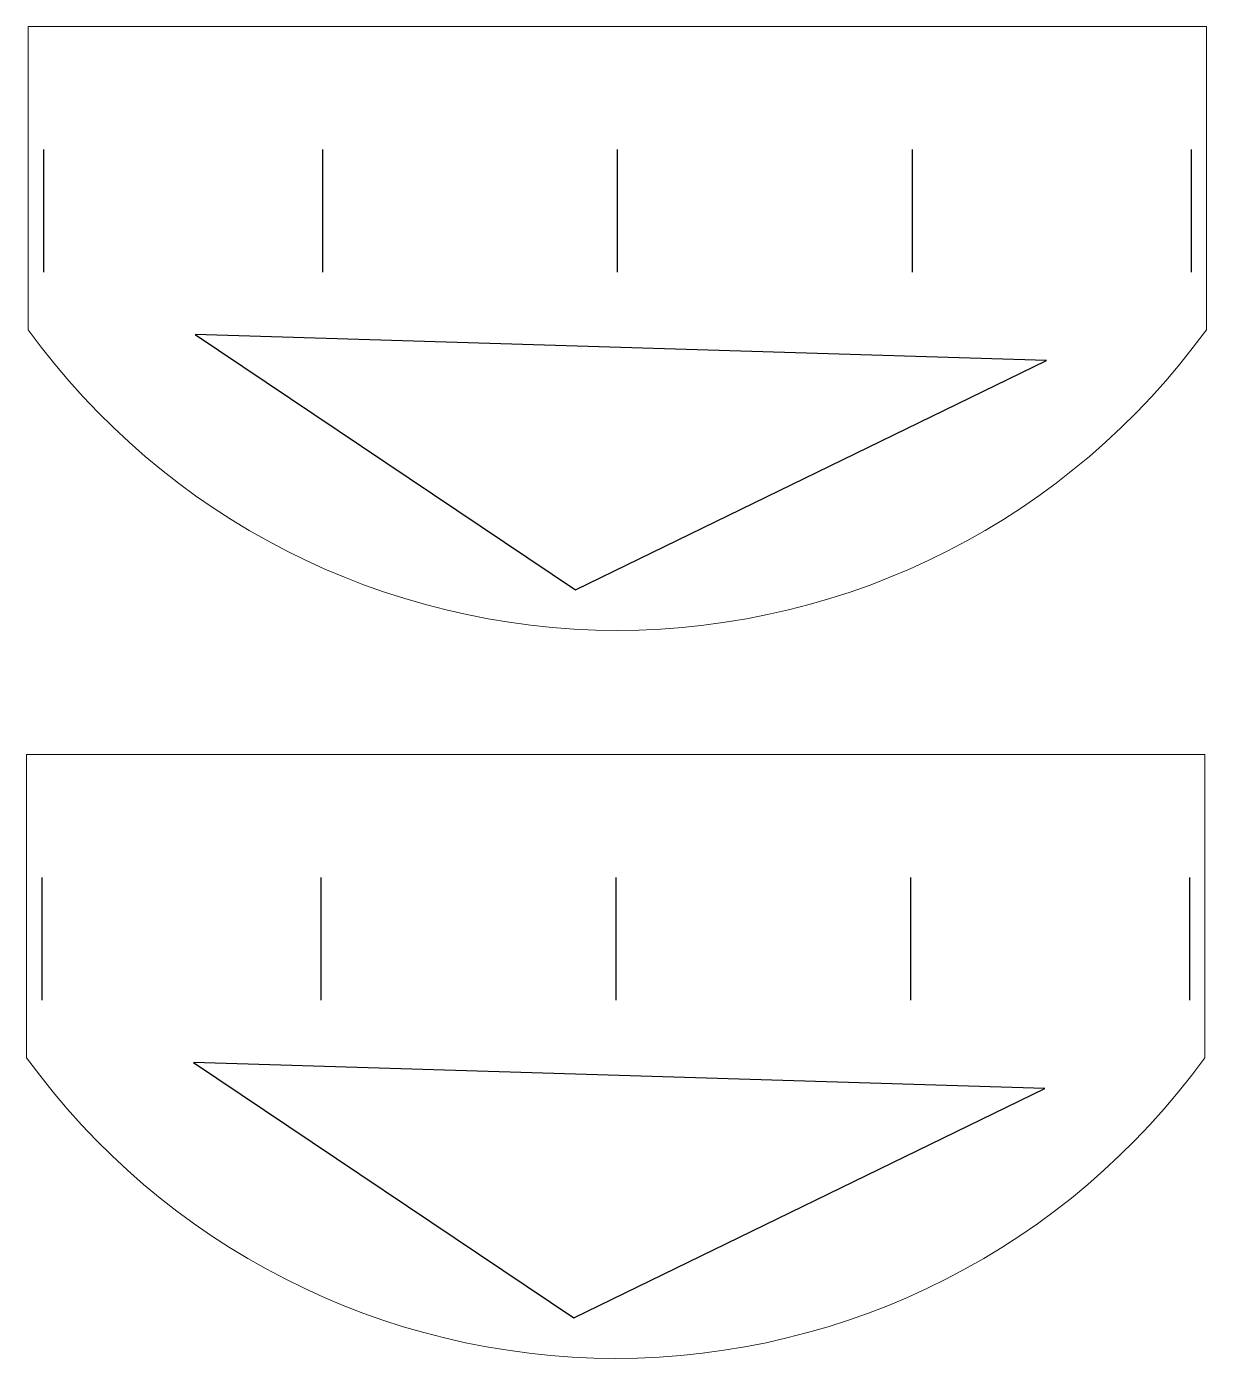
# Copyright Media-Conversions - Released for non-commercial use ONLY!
# Model space of a CAD drawing. Header units: inches. Extents: x 23.22 to 28.02, y 4.91 to 10.33.
import ezdxf

# ---------------------------------------------------------------- set-up
doc = ezdxf.new("R2010")
doc.units = ezdxf.units.IN
doc.header["$MEASUREMENT"] = 0
doc.layers.add('VISIBLE', color=7, linetype='Continuous', lineweight=0)

msp = doc.modelspace()

# ---------------------------------------------------------------- linework, layer by layer
for p, q in [((23.291, 9.8273), (23.291, 9.3273)), ((24.426, 9.8273), (24.426, 9.3273)), ((25.626, 9.8273), (25.626, 9.3273)), ((26.826, 9.8273), (26.826, 9.3273)), ((27.961, 9.8273), (27.961, 9.3273)), ((23.9079, 9.0742), (25.4559, 8.0344)), ((27.3725, 8.9678), (23.9079, 9.0742)), ((25.4559, 8.0344), (27.3725, 8.9678)), ((23.2847, 6.8631), (23.2847, 6.3631)), ((24.4197, 6.8631), (24.4197, 6.3631)), ((25.6197, 6.8631), (25.6197, 6.3631)), ((26.8197, 6.8631), (26.8197, 6.3631)), ((27.9547, 6.8631), (27.9547, 6.3631)), ((23.9017, 6.11), (25.4497, 5.0701)), ((27.3662, 6.0036), (23.9017, 6.11)), ((25.4497, 5.0701), (27.3662, 6.0036))]:
    msp.add_line(p, q)
at = {"layer": 'VISIBLE'}
for p, q in [((23.2285, 10.3273), (23.2285, 9.8273)), ((28.0235, 10.3273), (23.2285, 10.3273)), ((28.0235, 9.8273), (28.0235, 10.3273)), ((23.2285, 9.3273), (23.2285, 9.8273)), ((28.0235, 9.8273), (28.0235, 9.3273)), ((23.2285, 9.3273), (23.2285, 9.0934)), ((28.0235, 9.0934), (28.0235, 9.3273)), ((23.2222, 7.3631), (23.2222, 6.8631)), ((28.0172, 7.3631), (23.2222, 7.3631)), ((28.0172, 6.8631), (28.0172, 7.3631)), ((23.2222, 6.3631), (23.2222, 6.8631)), ((28.0172, 6.8631), (28.0172, 6.3631)), ((23.2222, 6.3631), (23.2222, 6.1291)), ((28.0172, 6.1291), (28.0172, 6.3631))]:
    msp.add_line(p, q, dxfattribs=at)
for centre in [(25.626, 10.8293), (25.6197, 7.8651)]:
    msp.add_arc(centre, 2.96, 215.9074, 324.0926, dxfattribs=at)

doc.saveas('drawing.dxf')
